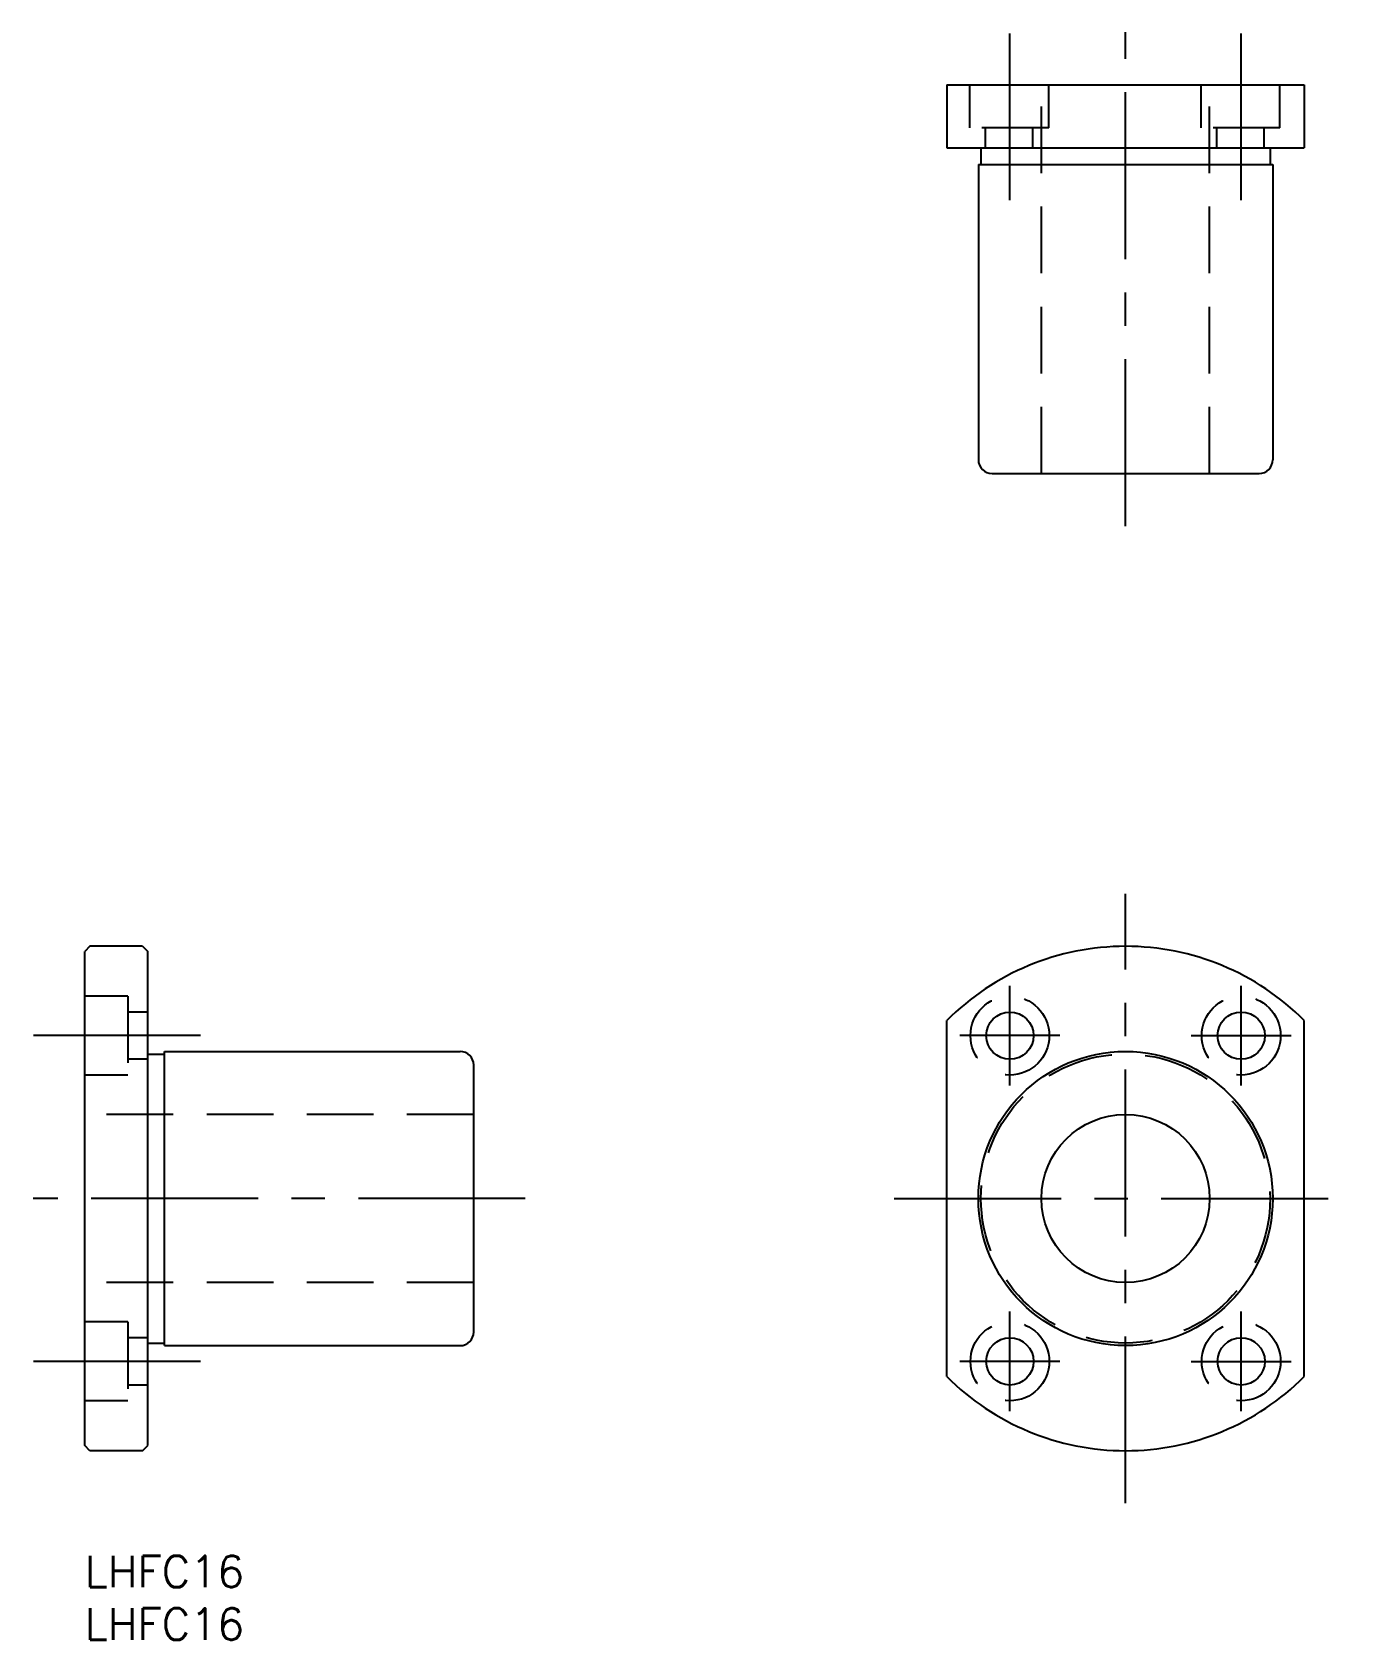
# Model space of a CAD drawing. Extents: x -5 to 121, y -8 to 145.
import ezdxf

# ---------------------------------------------------------------- set-up
doc = ezdxf.new("R2010")
doc.units = 0
doc.header["$LTSCALE"] = 0.5
doc.linetypes.add('CENTER', pattern=[50.8, 31.75, -6.35, 6.35, -6.35])
doc.linetypes.add('DASHED', pattern=[19.05, 12.7, -6.35])
for name, color, linetype in [('MSM_CENTER', 1, 'CENTER'), ('MSM_CONTINUOUS', 7, 'CONTINUOUS'), ('MSM_DASHED', 4, 'DASHED'), ('MSM_PART_NUMBER', 7, 'CONTINUOUS')]:
    doc.layers.add(name, color=color, linetype=linetype)
doc.styles.get("Standard").update_dxf_attribs({"font": 'txt.shx', "height": 3, "bigfont": 'bigfont.shx'})

# ---------------------------------------------------------------- blocks, each defined once
blk = doc.blocks.new('*U11')
at = {"layer": 'MSM_PART_NUMBER'}
blk.add_text('LHFC16', height=3, dxfattribs=at).set_placement((0, -3))
blk = doc.blocks.new('*U12')
at = {"layer": 'MSM_PART_NUMBER'}
blk.add_text('LHFC16', height=3, dxfattribs=at).set_placement((0, -8))

msp = doc.modelspace()

# ---------------------------------------------------------------- linework, layer by layer
at = {"layer": 'MSM_CENTER'}
for p, q in [((88, 129), (88, 145)), ((99, 98), (99, 145)), ((110, 129), (110, 145)), ((99, 5), (99, 63)), ((88, 44.75), (88, 54.25)), ((110, 44.75), (110, 54.25)), ((11, 49.5), (-5, 49.5)), ((92.75, 49.5), (83.25, 49.5)), ((105.25, 49.5), (114.75, 49.5)), ((41.9, 34), (-4.9, 34)), ((77, 34), (121, 34)), ((88, 13.75), (88, 23.25)), ((110, 13.75), (110, 23.25)), ((11, 18.5), (-5, 18.5)), ((92.75, 18.5), (83.25, 18.5)), ((105.25, 18.5), (114.75, 18.5))]:
    msp.add_line(p, q, dxfattribs=at)
at = {"layer": 'MSM_CONTINUOUS'}
for p, q in [((82, 140), (82, 134)), ((82, 140), (116, 140)), ((116, 140), (116, 134)), ((82, 134), (116, 134)), ((85.25, 134), (85.25, 132.4)), ((112.75, 134), (112.75, 132.4)), ((85, 132.4), (85, 104.3)), ((85, 132.4), (113, 132.4)), ((113, 132.4), (113, 104.3)), ((85, 126.62), (85, 126.62)), ((86.3, 103), (111.7, 103)), ((0.5, 58), (0, 57.5)), ((0, 10.5), (0, 57.5)), ((5.5, 58), (0.5, 58)), ((5.5, 58), (6, 57.5)), ((6, 10.5), (6, 57.5)), ((82, 17.06), (82, 50.94)), ((116, 17.06), (116, 50.94)), ((6, 47.75), (7.6, 47.75)), ((7.6, 48), (35.7, 48)), ((7.6, 20), (7.6, 48)), ((37, 21.3), (37, 46.7)), ((6, 20.25), (7.6, 20.25)), ((7.6, 20), (35.7, 20)), ((13.37, 20), (13.37, 20)), ((0.5, 10), (0, 10.5)), ((5.5, 10), (0.5, 10)), ((5.5, 10), (6, 10.5))]:
    msp.add_line(p, q, dxfattribs=at)
for centre, radius in [((88, 49.5), 2.25), ((110, 49.5), 2.25), ((99, 34), 14), ((99, 34), 8), ((88, 18.5), 2.25), ((110, 18.5), 2.25)]:
    msp.add_circle(centre, radius, dxfattribs=at)
for centre, radius, start, end in [((86.3, 104.3), 1.3, 180, 270), ((111.7, 104.3), 1.3, 270, 360), ((99, 34), 24, 44.9005, 135.0995), ((35.7, 46.7), 1.3, 0, 90), ((35.7, 21.3), 1.3, 270, 0), ((99, 34), 24, 224.9005, 315.0995)]:
    msp.add_arc(centre, radius, start, end, dxfattribs=at)
at = {"layer": 'MSM_DASHED'}
for p, q in [((84.19, 135.9), (84.19, 140)), ((91, 103), (91, 140)), ((91.69, 135.9), (91.69, 140)), ((106.19, 135.9), (106.19, 140)), ((107, 103), (107, 140)), ((113.69, 135.9), (113.69, 140)), ((91.69, 135.9), (84.19, 135.9)), ((85.69, 134), (85.69, 135.9)), ((90.19, 134), (90.19, 135.9)), ((113.69, 135.9), (106.19, 135.9)), ((107.69, 134), (107.69, 135.9)), ((112.19, 134), (112.19, 135.9)), ((4.1, 53.25), (0, 53.25)), ((4.1, 53.25), (4.1, 45.75)), ((6, 51.75), (4.1, 51.75)), ((6, 47.25), (4.1, 47.25)), ((4.1, 45.75), (0, 45.75)), ((37, 42), (0, 42)), ((37, 26), (0, 26)), ((4.1, 22.25), (0, 22.25)), ((4.1, 22.25), (4.1, 14.75)), ((6, 20.75), (4.1, 20.75)), ((6, 16.25), (4.1, 16.25)), ((4.1, 14.75), (0, 14.75))]:
    msp.add_line(p, q, dxfattribs=at)
for centre, radius in [((88, 49.5), 3.75), ((110, 49.5), 3.75), ((99, 34), 13.75), ((88, 18.5), 3.75), ((110, 18.5), 3.75)]:
    msp.add_circle(centre, radius, dxfattribs=at)

# ---------------------------------------------------------------- block references
at = {"layer": 'MSM_CONTINUOUS'}
for name in ['*U11', '*U12']:
    msp.add_blockref(name, (0, 0), dxfattribs=at)

doc.saveas('drawing.dxf')
